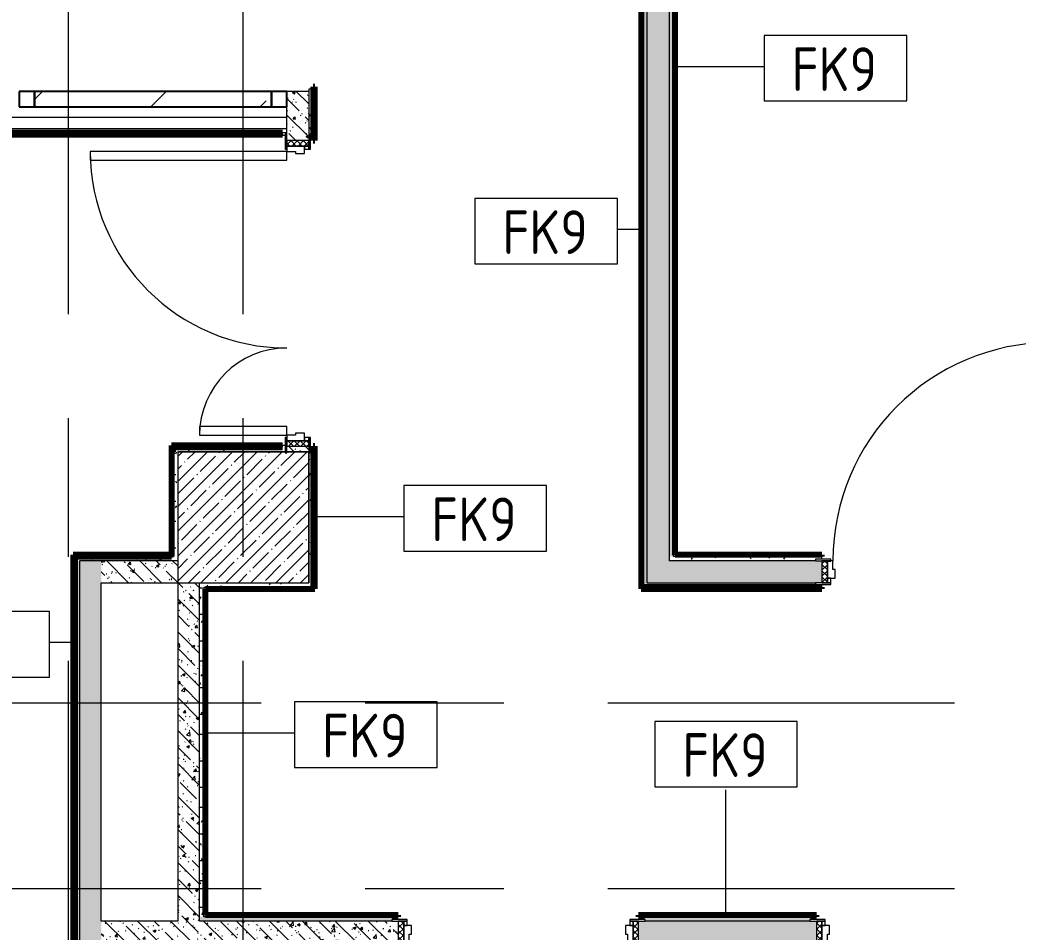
# Model space of a CAD drawing. Header units: millimetres. Extents: x 35144 to 233944, y -8553 to 29000.
# Drawn here: x 65438 to 70008, y 21100 to 25277 of the extents above; entities that cross this region are included whole.
import ezdxf

# ---------------------------------------------------------------- set-up
doc = ezdxf.new("R2010")
doc.units = ezdxf.units.MM
doc.linetypes.add('Осевая', pattern=[3175, 635, -476.25, 1587.5, -476.25])
for name, color, linetype, lineweight in [('A-DOOR', 7, 'Continuous', 9), ('A-DOOR-1', 7, 'Continuous', 13), ('A-DOOR-FRAM', 7, 'Continuous', 13), ('A-DOOR-FRAM-1', 7, 'Continuous', 9), ('A-GLAZ-CURT', 7, 'Continuous', 9), ('A-GLAZ-CURT-1', 7, 'Continuous', 25), ('A-GLAZ-CWMG', 7, 'Continuous', 9), ('A-GLAZ-CWMG-1', 7, 'Continuous', 25), ('A-WALL', 7, 'Continuous', 9), ('A-WALL-IDEN', 7, 'Continuous', 9), ('I-WALL', 7, 'Continuous', 9), ('S-COLS', 7, 'Continuous', 9), ('Оси', 7, 'Continuous', 9), ('Оси-2', 7, 'Осевая', 9)]:
    doc.layers.add(name, color=color, linetype=linetype, lineweight=lineweight)
for name, color, linetype, lineweight, true_color in [('A-WALL-4', 7, 'Continuous', 9, 0x73b588), ('I-WALL-1', 7, 'Continuous', 9, 0x73b588), ('I-WALL-6', 7, 'Continuous', 9, 0xc0c0c0), ('I-WALL-9', 7, 'Continuous', 80, 0x73b588)]:
    doc.layers.add(name, color=color, linetype=linetype, lineweight=lineweight, true_color=true_color)
doc.styles.add('GOST Common', font='GOST_Common.ttf', dxfattribs={"width": 0.9, "height": 200})
pattern_1 = [(135, (0, 0), (-75.43415, -75.43415), [106.68, -17.78, 3.556, -17.78]), (135, (0, 75.39), (-75.43415, -75.43415), []), (50, (0, 0), (127.52922, -11.15758), [13.335, -146.685]), (355, (0, 0), (-24.66966, 133.74002), [10.668, -117.348]), (100.451, (10.63, -0.93), (102.85973, 122.58178), [11.333, -124.663]), (46.184, (0, 35.56), (189.75516, -29.43036), [20.002, -220.027]), (96.636, (15.81, 33.1), (166.1822, 173.1996), [17, -186.995]), (351.184, (0, 35.56), (166.18393, 173.19757), [16.002, -176.022]), (21, (17.78, 26.67), (106.13027, -71.58603), [13.335, -146.685]), (326, (17.78, 26.67), (43.26188, 128.93175), [10.668, -117.348]), (71.451, (26.62, 20.7), (149.39198, 57.34505), [11.333, -124.663]), (37.5, (0, 0), (2.162228, 59.188357), [3.353, -112.573, 3.353, -115.773, -117.793]), (37.5, (0, 0), (2.162228, 59.188357), [-235.052, 3.353, -114.44]), (7.5, (0, 0), (46.773857, 70.126152), [3.353, -64.567, 3.353, -109.906, -44.894]), (7.5, (0, 0), (46.773857, 70.126152), [-181.178, 3.353, -41.542]), (327.5, (-39.65, 0), (94.91367, -4.010093), [3.353, -41.097, 3.353, -135.331, -184.023]), (327.5, (-39.65, 0), (94.91367, -4.010093), [-183.134, 3.353, -180.67]), (317.5, (-57.43, 0), (103.69057, 17.79882), [3.353, -54.432, 3.353, -88.748, -130.683]), (317.5, (-57.43, 0), (103.69057, 17.79882), [-149.885, 3.353, -127.33])]
pattern_2 = [(135, (1751.41, 114.685), (-14.14214, -14.14214), []), (225, (1751.41, 114.685), (14.14214, -14.14214), [])]
pattern_3 = [(45, (-371.384, 114.685), (-14.1421, 14.1421), []), (135, (-371.384, 114.685), (-14.1421, -14.1421), [])]
pattern_4 = [(0, (0, 0), (121.92, 30.48), [10.058, -81.382, 10.058, -81.382, -487.68]), (0, (0, 0), (121.92, 30.48), [-182.88, 10.058, -172.822, 10.058, -81.382, -213.36]), (0, (0, 0), (121.92, 30.48), [-457.2, 10.058, -50.902, 10.058, -142.342]), (120, (45.72, 15.24), (-87.356454, 90.345817), [10.058, -81.382, 10.058, -81.382, -487.68]), (120, (45.72, 15.24), (-87.356454, 90.345817), [-182.88, 10.058, -172.822, 10.058, -81.382, -213.36]), (120, (45.72, 15.24), (-87.356454, 90.345817), [-457.2, 10.058, -50.902, 10.058, -142.342]), (240, (60.96, 76.2), (-34.563546, -120.825817), [10.058, -81.382, 10.058, -81.382, -487.68]), (240, (60.96, 76.2), (-34.563546, -120.825817), [-182.88, 10.058, -172.822, 10.058, -81.382, -213.36]), (240, (60.96, 76.2), (-34.563546, -120.825817), [-457.2, 10.058, -50.902, 10.058, -142.342])]

# ---------------------------------------------------------------- blocks, each defined once
blk = doc.blocks.new('Системная панель - Стекло - 70мм-31693610-План отделки стен 1 этажа в осях 17-23')
at = {"layer": 'A-GLAZ-CURT'}
h = blk.add_hatch(dxfattribs=at)
h.set_pattern_fill('FP_28', color=256, style=0, pattern_type=2)
h.set_pattern_definition([(225, (66147.5, 24815), (282.8427, -282.8427), [200, -600]), (225, (66347.5, 24915), (282.8427, -282.8427), [600, -200]), (225, (65947.5, 25015), (282.8427, -282.8427), [200, -600])])
h.paths.add_polyline_path([(-542.5, 35), (-542.5, -35), (542.5, -35), (542.5, 35), (-430.7, 35)])
at = {"layer": 'A-GLAZ-CURT-1'}
for p, q in [((542.5, 35), (-542.5, 35)), ((-542.5, 35), (-542.5, -35)), ((542.5, -35), (542.5, 35)), ((-542.5, -35), (542.5, -35))]:
    blk.add_line(p, q, dxfattribs=at)
blk = doc.blocks.new('110_Дверь_СКБ_1Ст_Внутренняя1 - Д-11п 1100x2100h_кладовые _все__ коридор _между помещениями блока столовой__ моечные _все_ 2-32102277-План отделки стен 1 этажа в осях 17-23')
at = {"layer": 'A-DOOR'}
h = blk.add_hatch(dxfattribs=at)
h.set_pattern_fill('FP_26', color=256, style=0, pattern_type=2)
h.set_pattern_definition(pattern_2)
h.paths.add_polyline_path([(562.5, -50), (562.5, 50), (537.5, 50), (537.5, -50)])
at = {"layer": 'A-DOOR-FRAM-1'}
h = blk.add_hatch(dxfattribs=at)
h.set_pattern_fill('FP_27', color=256, style=0, pattern_type=2)
h.set_pattern_definition(pattern_3)
h.paths.add_polyline_path([(-512.5, -50), (-512.5, 50), (-537.5, 50), (-537.5, -50)])
at = {"layer": 'A-DOOR'}
blk.add_arc((-487.5, 50), 1000, 360, 90, dxfattribs=at)
at = {"layer": 'A-DOOR-1'}
for p, q in [((-487.5, 1050), (-487.5, 50)), ((-447.5, 1050), (-487.5, 1050)), ((-447.5, 50), (-447.5, 1050)), ((-487.5, 50), (-447.5, 50))]:
    blk.add_line(p, q, dxfattribs=at)
at = {"layer": 'A-DOOR-FRAM'}
for p, q in [((-497.5, 58), (-567.5, 58)), ((-567.5, 58), (-567.5, 50)), ((-567.5, 50), (-497.5, 50)), ((-512.5, 50), (-537.5, 50)), ((-537.5, 50), (-537.5, -50)), ((-487.5, 50), (-512.5, 50)), ((-512.5, 50), (-512.5, -30)), ((-512.5, -50), (-512.5, 50)), ((-497.5, 50), (-512.5, 50)), ((-512.5, 50), (-512.5, 49)), ((-512.5, 49), (-497.5, 49)), ((-497.5, 50), (-497.5, 58)), ((-497.5, 49), (-497.5, 50)), ((-487.5, 10), (-487.5, 50)), ((512.5, 50), (512.5, 10)), ((537.5, 50), (512.5, 50)), ((592.5, 58), (522.5, 58)), ((522.5, 58), (522.5, 50)), ((537.5, 50), (522.5, 50)), ((522.5, 50), (522.5, 49)), ((522.5, 50), (592.5, 50)), ((522.5, 49), (537.5, 49)), ((537.5, -30), (537.5, 50)), ((562.5, 50), (537.5, 50)), ((537.5, 50), (537.5, -50)), ((537.5, 49), (537.5, 50)), ((562.5, -50), (562.5, 50)), ((592.5, 50), (592.5, 58)), ((-477.5, 10), (-487.5, 10)), ((-477.5, -30), (-477.5, 10)), ((512.5, 10), (502.5, 10)), ((502.5, 10), (502.5, -30)), ((-512.5, -30), (-477.5, -30)), ((-497.5, -30), (-512.5, -30)), ((-512.5, -30), (-512.5, -50)), ((-497.5, -50), (-497.5, -30)), ((502.5, -30), (537.5, -30)), ((537.5, -30), (522.5, -30)), ((522.5, -30), (522.5, -50)), ((537.5, -50), (537.5, -30)), ((-497.5, -50), (-567.5, -50)), ((-567.5, -50), (-567.5, -58)), ((-567.5, -58), (-497.5, -58)), ((-537.5, -50), (-512.5, -50)), ((-512.5, -50), (-497.5, -50)), ((-497.5, -58), (-497.5, -50)), ((522.5, -50), (537.5, -50)), ((592.5, -50), (522.5, -50)), ((522.5, -50), (522.5, -58)), ((522.5, -58), (592.5, -58)), ((537.5, -50), (562.5, -50)), ((592.5, -58), (592.5, -50))]:
    blk.add_line(p, q, dxfattribs=at)
blk = doc.blocks.new('Прямоугольный импост - 50 x 70 мм-23766079-План отделки стен 1 этажа в осях 17-23')
at = {"layer": 'A-GLAZ-CWMG-1'}
for p, q in [((-35, 35), (35, 35)), ((-35, -35), (-35, 35)), ((35, 35), (35, -35)), ((35, -35), (-35, -35))]:
    blk.add_line(p, q, dxfattribs=at)
blk = doc.blocks.new('110_Дверь_СКБ_2Ст - Д-10а_ СОШ_Дв_1450x2100h_Горячий цех-25784455-План отделки стен 1 этажа в осях 17-23')
at = {"layer": 'A-DOOR'}
h = blk.add_hatch(dxfattribs=at)
h.set_pattern_fill('FP_40', color=256, style=0, pattern_type=2)
h.set_pattern_definition([(135, (1601.41, 114.685), (-14.14214, -14.14214), []), (225, (1601.41, 114.685), (14.14214, -14.14214), [])])
h.paths.add_polyline_path([(687.5, -50), (712.5, -50), (712.5, 50), (687.5, 50)])
at = {"layer": 'A-DOOR-FRAM-1'}
h = blk.add_hatch(dxfattribs=at)
h.set_pattern_fill('FP_41', color=256, style=0, pattern_type=2)
h.set_pattern_definition([(45, (-521.384, 114.685), (-14.1421, 14.1421), []), (135, (-521.384, 114.685), (-14.1421, -14.1421), [])])
h.paths.add_polyline_path([(-687.5, -50), (-662.5, -50), (-662.5, 50), (-687.5, 50)])
at = {"layer": 'A-DOOR'}
for centre, radius, start, end in [((662.5, 50), 900, 90, 180), ((-637.5, 50), 400, 0, 90)]:
    blk.add_arc(centre, radius, start, end, dxfattribs=at)
at = {"layer": 'A-DOOR-1'}
for p, q in [((662.5, 950), (622.5, 950)), ((622.5, 950), (622.5, 50)), ((662.5, 50), (662.5, 950)), ((-637.5, 450), (-637.5, 50)), ((-597.5, 450), (-637.5, 450)), ((-597.5, 50), (-597.5, 450)), ((-637.5, 50), (-597.5, 50)), ((622.5, 50), (662.5, 50))]:
    blk.add_line(p, q, dxfattribs=at)
at = {"layer": 'A-DOOR-FRAM'}
for p, q in [((-647.5, 58), (-717.5, 58)), ((-717.5, 58), (-717.5, 50)), ((-717.5, 50), (-647.5, 50)), ((-662.5, 50), (-687.5, 50)), ((-687.5, 50), (-687.5, -50)), ((-637.5, 50), (-662.5, 50)), ((-662.5, 50), (-662.5, -30)), ((-662.5, -50), (-662.5, 50)), ((-647.5, 50), (-647.5, 58)), ((-637.5, 10), (-637.5, 50)), ((662.5, 50), (662.5, 10)), ((687.5, 50), (662.5, 50)), ((742.5, 58), (672.5, 58)), ((672.5, 58), (672.5, 50)), ((672.5, 50), (742.5, 50)), ((687.5, -30), (687.5, 50)), ((712.5, 50), (687.5, 50)), ((687.5, 50), (687.5, -50)), ((712.5, -50), (712.5, 50)), ((742.5, 50), (742.5, 58)), ((-627.5, 10), (-637.5, 10)), ((-627.5, -30), (-627.5, 10)), ((662.5, 10), (652.5, 10)), ((652.5, 10), (652.5, -30)), ((-662.5, -30), (-627.5, -30)), ((-647.5, -30), (-662.5, -30)), ((-662.5, -30), (-662.5, -50)), ((-647.5, -50), (-647.5, -30)), ((652.5, -30), (687.5, -30)), ((687.5, -30), (672.5, -30)), ((672.5, -30), (672.5, -50)), ((687.5, -50), (687.5, -30)), ((-647.5, -50), (-717.5, -50)), ((-717.5, -50), (-717.5, -58)), ((-717.5, -58), (-647.5, -58)), ((-687.5, -50), (-662.5, -50)), ((-662.5, -50), (-647.5, -50)), ((-647.5, -58), (-647.5, -50)), ((672.5, -50), (687.5, -50)), ((742.5, -50), (672.5, -50)), ((672.5, -50), (672.5, -58)), ((672.5, -58), (742.5, -58)), ((687.5, -50), (712.5, -50)), ((742.5, -58), (742.5, -50))]:
    blk.add_line(p, q, dxfattribs=at)
blk = doc.blocks.new('Прямоугольный импост - 50 x 70 мм-23766160-План отделки стен 1 этажа в осях 17-23')
at = {"layer": 'A-GLAZ-CWMG-1'}
for p, q in [((0, 35), (-70, 35)), ((-70, 35), (-70, -35)), ((0, -35), (0, 35)), ((-70, -35), (0, -35))]:
    blk.add_line(p, q, dxfattribs=at)
blk = doc.blocks.new('110_Дверь_СКБ_1Ст_Внутренняя1 - Д-11 1100x2100h_кладовые _все__ коридор _между помещениями блока столовой__ моечные _все_-32089444-План отделки стен 1 этажа в осях 17-23')
at = {"layer": 'A-DOOR'}
h = blk.add_hatch(dxfattribs=at)
h.set_pattern_fill('FP_26', color=256, style=0, pattern_type=2)
h.set_pattern_definition(pattern_2)
h.paths.add_polyline_path([(562.5, -50), (562.5, 50), (537.5, 50), (537.5, -50)])
at = {"layer": 'A-DOOR-FRAM-1'}
h = blk.add_hatch(dxfattribs=at)
h.set_pattern_fill('FP_27', color=256, style=0, pattern_type=2)
h.set_pattern_definition(pattern_3)
h.paths.add_polyline_path([(-512.5, -50), (-512.5, 50), (-537.5, 50), (-537.5, -50)])
at = {"layer": 'A-DOOR'}
blk.add_arc((512.5, 50), 1000, 90, 180, dxfattribs=at)
at = {"layer": 'A-DOOR-1'}
for p, q in [((512.5, 1050), (472.5, 1050)), ((472.5, 1050), (472.5, 50)), ((512.5, 50), (512.5, 1050)), ((472.5, 50), (512.5, 50))]:
    blk.add_line(p, q, dxfattribs=at)
at = {"layer": 'A-DOOR-FRAM'}
for p, q in [((-497.5, 58), (-567.5, 58)), ((-567.5, 58), (-567.5, 50)), ((-567.5, 50), (-497.5, 50)), ((-512.5, 50), (-537.5, 50)), ((-537.5, 50), (-537.5, -50)), ((-487.5, 50), (-512.5, 50)), ((-512.5, 50), (-512.5, -30)), ((-512.5, -50), (-512.5, 50)), ((-497.5, 50), (-512.5, 50)), ((-512.5, 50), (-512.5, 49)), ((-512.5, 49), (-497.5, 49)), ((-497.5, 50), (-497.5, 58)), ((-497.5, 49), (-497.5, 50)), ((-487.5, 10), (-487.5, 50)), ((512.5, 50), (512.5, 10)), ((537.5, 50), (512.5, 50)), ((592.5, 58), (522.5, 58)), ((522.5, 58), (522.5, 50)), ((537.5, 50), (522.5, 50)), ((522.5, 50), (522.5, 49)), ((522.5, 50), (592.5, 50)), ((522.5, 49), (537.5, 49)), ((537.5, -30), (537.5, 50)), ((562.5, 50), (537.5, 50)), ((537.5, 50), (537.5, -50)), ((537.5, 49), (537.5, 50)), ((562.5, -50), (562.5, 50)), ((592.5, 50), (592.5, 58)), ((-477.5, 10), (-487.5, 10)), ((-477.5, -30), (-477.5, 10)), ((512.5, 10), (502.5, 10)), ((502.5, 10), (502.5, -30)), ((-512.5, -30), (-477.5, -30)), ((-497.5, -30), (-512.5, -30)), ((-512.5, -30), (-512.5, -50)), ((-497.5, -50), (-497.5, -30)), ((502.5, -30), (537.5, -30)), ((537.5, -30), (522.5, -30)), ((522.5, -30), (522.5, -50)), ((537.5, -50), (537.5, -30)), ((-497.5, -50), (-567.5, -50)), ((-567.5, -50), (-567.5, -58)), ((-567.5, -58), (-497.5, -58)), ((-537.5, -50), (-512.5, -50)), ((-512.5, -50), (-497.5, -50)), ((-497.5, -58), (-497.5, -50)), ((522.5, -50), (537.5, -50)), ((592.5, -50), (522.5, -50)), ((522.5, -50), (522.5, -58)), ((522.5, -58), (592.5, -58)), ((537.5, -50), (562.5, -50)), ((592.5, -58), (592.5, -50))]:
    blk.add_line(p, q, dxfattribs=at)
blk = doc.blocks.new('М_стена_0001 - Типоразмер_без рамки-25382661-План отделки стен 1 этажа в осях 17-23')
at = {"layer": 'A-WALL-IDEN'}
for p, q in [((3.258, 1.523), (-3.273, 1.523)), ((-3.273, 1.523), (-3.273, -1.477)), ((3.258, -1.477), (3.258, 1.523)), ((-3.273, -1.477), (3.258, -1.477))]:
    blk.add_line(p, q, dxfattribs=at)

msp = doc.modelspace()

# ---------------------------------------------------------------- hatches: boundary and pattern name
at = {"layer": 'I-WALL'}
h = msp.add_hatch(dxfattribs=at)
h.set_pattern_fill('FP_20', color=256, style=0, pattern_type=2)
h.set_pattern_definition(pattern_1)
h.paths.add_polyline_path([(68410, 22800), (68410, 26900), (68310, 26900), (68310, 22800)])
h = msp.add_hatch(dxfattribs=at)
h.set_pattern_fill('FP_80', color=256, style=0, pattern_type=2)
h.set_pattern_definition(pattern_4)
h.paths.add_polyline_path([(68430, 22820), (68430, 26880), (68410, 26880), (68410, 22820)])
h = msp.add_hatch(dxfattribs=at)
h.set_pattern_fill('FP_80', color=256, style=0, pattern_type=2)
h.set_pattern_definition(pattern_4)
h.paths.add_polyline_path([(68310, 22680), (68310, 26860), (68290, 26860), (68290, 22680)])
h = msp.add_hatch(dxfattribs=at)
h.set_pattern_fill('FP_80', color=256, style=0, pattern_type=2)
h.set_pattern_definition(pattern_4)
h.paths.add_polyline_path([(66780, 22700), (66780, 23320), (66768, 23320), (66768, 23295), (66760, 23295), (66760, 22700)])
h.paths.add_polyline_path([(66768, 24750), (66780, 24750), (66780, 24960), (66760, 24960), (66760, 24755), (66768, 24755)])
h = msp.add_hatch(dxfattribs=at)
h.set_pattern_fill('FP_20', color=256, style=0, pattern_type=2)
h.set_pattern_definition(pattern_1)
h.paths.add_polyline_path([(66660, 23300), (66760, 23300), (66760, 23325), (66660, 23325)])
h.paths.add_polyline_path([(66660, 24725), (66760, 24725), (66760, 24950), (66660, 24950), (66660, 24755)])
h = msp.add_hatch(dxfattribs=at)
h.set_pattern_fill('FP_80', color=256, style=0, pattern_type=2)
h.set_pattern_definition(pattern_4)
h.paths.add_polyline_path([(66652, 23300), (66652, 23328), (66640, 23328), (66640, 23300)])
h.paths.add_polyline_path([(66640, 24750), (66652, 24750.8), (66652, 24755), (66660, 24755), (66660, 24760), (66640, 24760), (66640, 24752)])
h = msp.add_hatch(dxfattribs=at)
h.set_pattern_fill('FP_80', color=256, style=0, pattern_type=2)
h.set_pattern_definition(pattern_4)
h.paths.add_polyline_path([(66140, 23300), (66640, 23300), (66640, 23320), (66140, 23320)])
h = msp.add_hatch(dxfattribs=at)
h.set_pattern_fill('FP_80', color=256, style=0, pattern_type=2)
h.set_pattern_definition(pattern_4)
h.paths.add_polyline_path([(66160, 22800), (66160, 23300), (66140, 23300), (66140, 22800)])
h = msp.add_hatch(dxfattribs=at)
h.set_pattern_fill('FP_80', color=256, style=0, pattern_type=2)
h.set_pattern_definition(pattern_4)
h.paths.add_polyline_path([(65690, 22800), (66140, 22800), (66140, 22820), (65690, 22820)])
h = msp.add_hatch(dxfattribs=at)
h.set_pattern_fill('FP_80', color=256, style=0, pattern_type=2)
h.set_pattern_definition(pattern_4)
h.paths.add_polyline_path([(70310, 22800), (70310, 22820), (70210, 22820), (70210, 22808), (70240, 22807.5), (70240, 22800)])
h.paths.add_polyline_path([(68410, 22800), (69080, 22800.9), (69080, 22808), (69110, 22808), (69110, 22820), (68410, 22820)])
h = msp.add_hatch(dxfattribs=at)
h.set_pattern_fill('FP_80', color=256, style=0, pattern_type=2)
h.set_pattern_definition(pattern_4)
h.paths.add_polyline_path([(65690, 15530), (65710, 15530), (65710, 22800), (65690, 22800), (65690, 16061.7)])
h = msp.add_hatch(dxfattribs=at)
h.set_pattern_fill('FP_20', color=256, style=0, pattern_type=2)
h.set_pattern_definition(pattern_1)
h.paths.add_polyline_path([(65810, 15550), (65810, 22800), (65710, 22800), (65710, 15550)])
h = msp.add_hatch(dxfattribs=at)
h.set_pattern_fill('FP_20', color=256, style=0, pattern_type=2)
h.set_pattern_definition(pattern_1)
h.paths.add_polyline_path([(66160, 22700), (66160, 22800), (65810, 22800), (65810, 22700)])
h = msp.add_hatch(dxfattribs=at)
h.set_pattern_fill('FP_20', color=256, style=0, pattern_type=2)
h.set_pattern_definition(pattern_1)
h.paths.add_polyline_path([(82230, 22700), (82430, 22700), (82430, 22800), (82200, 22800), (82200, 22798), (82230, 22798), (82230, 22790), (82200, 22790), (82200, 22710), (82230, 22710), (82230, 22702), (82200, 22702), (82200, 22700)])
h.paths.add_polyline_path([(81250, 22700), (81250, 22702), (81220, 22702), (81220, 22710), (81250, 22710), (81250, 22790), (81220, 22790), (81220, 22798), (81250, 22798), (81250, 22800), (81150, 22800), (81150, 22700), (81220, 22700)])
h.paths.add_polyline_path([(79837.1, 22700), (80650, 22700), (80650, 22800), (78450, 22800), (78450, 22700), (78480, 22700)])
h.paths.add_polyline_path([(77350, 22700), (77350, 22800), (77250, 22800), (77250, 22700), (77320, 22700)])
h.paths.add_polyline_path([(75744.8, 22700), (76750, 22700), (76750, 22800), (75744.8, 22800)])
h.paths.add_polyline_path([(74614.8, 22700), (74644.8, 22700), (74644.8, 22800), (74040, 22800), (74040, 22700)])
h.paths.add_polyline_path([(73540, 22700), (73540, 22800), (70810, 22800), (70810, 22700), (72415.5, 22700)])
h.paths.add_polyline_path([(70310, 22700), (70310, 22800), (70210, 22800), (70210, 22700), (70240, 22700)])
h.paths.add_polyline_path([(69110, 22700), (69110, 22800), (68310, 22800), (68310, 22700), (69080, 22700)])
h = msp.add_hatch(dxfattribs=at)
h.set_pattern_fill('FP_20', color=256, style=0, pattern_type=2)
h.set_pattern_definition(pattern_1)
h.paths.add_polyline_path([(66160, 21150), (66260, 21150), (66260, 22700), (66160, 22700), (66160, 21713.1)])
h = msp.add_hatch(dxfattribs=at)
h.set_pattern_fill('FP_80', color=256, style=0, pattern_type=2)
h.set_pattern_definition(pattern_4)
h.paths.add_polyline_path([(66260, 21170), (66280, 21170), (66280, 22700), (66260, 22700), (66260, 21713.1)])
h = msp.add_hatch(dxfattribs=at)
h.set_pattern_fill('FP_80', color=256, style=0, pattern_type=2)
h.set_pattern_definition(pattern_4)
h.paths.add_polyline_path([(66288, 22680), (66780, 22680), (66780, 22700), (66280, 22700), (66280, 22680)])
h = msp.add_hatch(dxfattribs=at)
h.set_pattern_fill('FP_80', color=256, style=0, pattern_type=2)
h.set_pattern_definition(pattern_4)
h.paths.add_polyline_path([(82330, 22680), (82330, 22700), (82200, 22700), (82200, 22680), (82310, 22680)])
h.paths.add_polyline_path([(75774.8, 22680), (77350, 22680), (77350, 22692), (77320, 22692), (77320, 22700), (75774.8, 22699.6), (75774.8, 22692), (75744.8, 22692), (75744.8, 22680)])
h.paths.add_polyline_path([(74614.8, 22680), (74644.8, 22680), (74644.8, 22692), (74614.8, 22692), (74614.8, 22700), (70240, 22700), (70240, 22692), (70210, 22692), (70210, 22680), (74040, 22680)])
h.paths.add_polyline_path([(81150, 22680), (81250, 22680), (81250, 22700), (78480, 22700), (78480, 22692), (78450, 22692), (78450, 22680), (80650, 22680)])
h.paths.add_polyline_path([(68310, 22680), (69110, 22680), (69110, 22692), (69080, 22692), (69080, 22700), (68310, 22700)])
h = msp.add_hatch(dxfattribs=at)
h.set_pattern_fill('FP_80', color=256, style=0, pattern_type=2)
h.set_pattern_definition(pattern_4)
h.paths.add_polyline_path([(78409.8, 21150), (78679.8, 21150), (78679.8, 21170), (78379.8, 21170), (78379.8, 21158), (78409.8, 21158)])
h.paths.add_polyline_path([(77249.8, 21150), (77249.8, 21158), (77279.8, 21158), (77279.8, 21170), (76169.8, 21170), (76169.8, 21158), (76174.8, 21158), (76174.8, 21150), (76868.5, 21150)])
h.paths.add_polyline_path([(68300, 21150), (69055, 21150), (69055, 21158), (69060, 21158), (69060, 21170), (68295, 21170), (68295, 21158), (68300, 21158), (68300, 21150.1)])
h.paths.add_polyline_path([(66478.2, 21150), (67140, 21150.1), (67140, 21158), (67145, 21158), (67145, 21170), (66260, 21170), (66260, 21150)])
h.paths.add_polyline_path([(70215, 21150), (74714.8, 21150), (74714.8, 21158), (74719.8, 21158), (74719.8, 21170), (70210, 21170), (70210, 21158), (70215, 21158)])
h = msp.add_hatch(dxfattribs=at)
h.set_pattern_fill('FP_20', color=256, style=0, pattern_type=2)
h.set_pattern_definition(pattern_1)
h.paths.add_polyline_path([(66478.2, 21050), (67170, 21050), (67170, 21150), (65810, 21150), (65810, 21050)])
h = msp.add_hatch(dxfattribs=at)
h.set_pattern_fill('FP_20', color=256, style=0, pattern_type=2)
h.set_pattern_definition(pattern_1)
h.paths.add_polyline_path([(76144.8, 21050), (77279.8, 21050), (77279.8, 21150), (76144.8, 21150)])
h.paths.add_polyline_path([(78409.8, 21050), (78579.8, 21050), (78579.8, 21150), (78379.8, 21150), (78379.8, 21050)])
h.paths.add_polyline_path([(74714.8, 21050), (74744.8, 21050), (74744.8, 21150), (70810, 21150), (70810, 21050), (73899.9, 21050)])
h.paths.add_polyline_path([(68270, 21050), (69085, 21050), (69085, 21150), (68270, 21150)])
h.paths.add_polyline_path([(70215, 21050), (70310, 21050), (70310, 21150), (70185, 21150), (70185, 21050), (70210, 21050)])
at = {"layer": 'I-WALL-1'}
for points in [[(68282, 22672), (68290, 22672), (68290, 26852), (68282, 26852), (68282, 22843.4)], [(68438, 22828), (68438, 26852), (68430, 26852), (68430, 22828)], [(66640, 24752), (66640, 24760), (60730, 24760), (60730, 24752), (66478.2, 24752)], [(66140, 22820), (66140, 23328), (66132, 23328), (66132, 22820)], [(66140, 23320), (66640, 23320), (66640, 23328), (66140, 23328)], [(65690, 15530), (65690, 22828), (65682, 22828), (65682, 15530)], [(66140, 22820), (66140, 22828), (65690, 22828), (65690, 22820), (66132, 22820)], [(66280, 21178), (66288, 21178), (66288, 22680), (66280, 22680), (66280, 21713.1)], [(66788, 22672), (66788, 22680), (66288, 22680), (66288, 22672), (66478.2, 22672)]]:
    msp.add_hatch(color=256, dxfattribs=at).paths.add_polyline_path(points)
h = msp.add_hatch(color=256, dxfattribs=at)
h.paths.add_polyline_path([(66788, 22680), (66788, 23325), (66780, 23325), (66780, 22680)])
h.paths.add_polyline_path([(66788, 24725), (66788, 24970.5), (66780, 24970.5), (66780, 24725)])
h = msp.add_hatch(color=256, dxfattribs=at)
h.paths.add_polyline_path([(70290, 22820), (70290, 22828), (70210, 22828), (70210, 22820)])
h.paths.add_polyline_path([(68430, 22820), (69110, 22820), (69110, 22828), (68430, 22828)])
h = msp.add_hatch(color=256, dxfattribs=at)
h.paths.add_polyline_path([(82310, 22672), (82310, 22680), (82200, 22680), (82200, 22672)])
h.paths.add_polyline_path([(76868.5, 22672), (77350, 22672), (77350, 22680), (75744.8, 22680), (75744.8, 22672)])
h.paths.add_polyline_path([(80945.2, 22672), (81250, 22672), (81250, 22680), (78450, 22680), (78450, 22672), (79837.1, 22672)])
h.paths.add_polyline_path([(74644.8, 22672), (74644.8, 22680), (70210, 22680), (70210, 22672), (73899.9, 22672)])
h.paths.add_polyline_path([(68290, 22672), (69110, 22672), (69110, 22680), (68290, 22680)])
h = msp.add_hatch(color=256, dxfattribs=at)
h.paths.add_polyline_path([(78699.8, 21170), (78699.8, 21178), (78379.8, 21178), (78379.8, 21170), (78679.8, 21170)])
h.paths.add_polyline_path([(66478.2, 21170), (67170, 21170), (67170, 21178), (66280, 21178), (66280, 21170)])
h.paths.add_polyline_path([(70210, 21170), (74744.8, 21170), (74744.8, 21178), (70185, 21178), (70185, 21170), (70189, 21170)])
h.paths.add_polyline_path([(77279.8, 21170), (77279.8, 21178), (76144.8, 21178), (76144.8, 21170), (76868.5, 21170)])
h.paths.add_polyline_path([(68270, 21170), (69085, 21170), (69085, 21178), (68270, 21178)])
at = {"layer": 'S-COLS'}
h = msp.add_hatch(dxfattribs=at)
h.set_pattern_fill('FP_1', color=256, style=0, pattern_type=2)
h.set_pattern_definition([(45, (0, 0), (-57.02463, 57.02463), []), (45, (57.025, 0), (-57.02463, 57.02463), [100.806, -20.161, 3.353, -16.808])])
h.paths.add_polyline_path([(66478.2, 22700), (66760, 22700), (66760, 23300), (66660, 23300), (66660, 23295), (66652, 23295), (66652, 23300), (66160, 23300), (66160, 22700)])

# ---------------------------------------------------------------- linework, layer by layer
at = {"layer": 'A-WALL'}
for p, q in [((68430, 22820), (68430, 26860)), ((66140, 23300), (66140, 22820)), ((69110, 22820), (68430, 22820)), ((66280, 22680), (66288, 22680)), ((66280, 21170), (66280, 21178)), ((67145, 21170), (66280, 21170)), ((69060, 21170), (68295, 21170)), ((69055, 21150), (68300, 21150))]:
    msp.add_line(p, q, dxfattribs=at)
at = {"layer": 'A-WALL-4'}
for p, q in [((68290, 22680), (68290, 26852)), ((66640, 24752), (66640, 24760)), ((66640, 23320), (66640, 23328)), ((66132, 22820), (66140, 22820)), ((66280, 22680), (66280, 21178)), ((66780, 22680), (66288, 22680))]:
    msp.add_line(p, q, dxfattribs=at)
at = {"layer": 'A-WALL-IDEN'}
for p, q in [((68434, 25064.4), (68844.9, 25064.4)), ((68286, 24317.8), (68173.5, 24317.8)), ((66784, 23002.6), (67194.9, 23002.6)), ((65686, 22425.7), (65573.5, 22425.7)), ((66284, 22012), (66694.9, 22012)), ((68670.5, 21174), (68670.5, 21750.7))]:
    msp.add_line(p, q, dxfattribs=at)
at = {"layer": 'I-WALL-6'}
for p, q in [((68310, 22700), (68310, 26900)), ((68410, 26900), (68410, 22800)), ((66780, 24960), (66760, 24960)), ((66760, 24960), (66760, 24755)), ((66760, 24950), (66660, 24950)), ((66660, 24755), (66660, 24950)), ((66660, 24830), (60710, 24830)), ((60710, 24780), (66660, 24780)), ((66660, 24760), (66640, 24760)), ((66640, 24752), (66640, 24750)), ((66640, 24750), (66652, 24750)), ((66768, 24750), (66780, 24750)), ((66652, 23328), (66640, 23328)), ((66780, 23320), (66768, 23320)), ((66160, 23300), (66160, 21150)), ((66160, 23300), (66652, 23300)), ((66660, 23300), (66760, 23300)), ((66760, 23295), (66760, 22700)), ((69110, 22808), (69110, 22820)), ((65710, 22800), (65710, 15550)), ((66160, 22800), (65710, 22800)), ((69080, 22800), (68410, 22800)), ((65810, 21150), (65810, 22700)), ((65810, 22700), (66760, 22700)), ((66260, 21150), (66260, 22700)), ((68310, 22700), (69080, 22700)), ((69110, 22680), (69110, 22692)), ((67145, 21158), (67145, 21170)), ((68295, 21170), (68295, 21158)), ((69060, 21158), (69060, 21170)), ((66160, 21150), (65810, 21150)), ((67140, 21150), (66260, 21150))]:
    msp.add_line(p, q, dxfattribs=at)
at = {"layer": 'I-WALL-9'}
for p, q in [((68282, 26852), (68282, 22672)), ((68438, 22828), (68438, 26852)), ((66788, 24970.5), (66780, 24970.5)), ((66780, 24970.5), (66780, 24725)), ((66788, 24725), (66788, 24970.5)), ((66640, 24760), (60730, 24760)), ((60738, 24752), (66640, 24752)), ((66780, 24725), (66788, 24725)), ((66132, 23328), (66132, 22820)), ((66640, 23328), (66132, 23328)), ((66140, 23300), (66140, 23320)), ((66140, 23320), (66640, 23320)), ((66788, 23325), (66780, 23325)), ((66780, 23325), (66780, 22680)), ((66788, 22672), (66788, 23325)), ((65682, 22828), (65682, 15522)), ((66140, 22828), (65682, 22828)), ((65690, 15530), (65690, 22820)), ((65690, 22820), (66132, 22820)), ((69110, 22828), (68438, 22828)), ((69110, 22820), (69110, 22828)), ((66288, 21178), (66288, 22672)), ((66288, 22672), (66788, 22672)), ((68282, 22672), (69110, 22672)), ((69110, 22680), (68290, 22680)), ((69110, 22672), (69110, 22680)), ((67170, 21178), (66288, 21178)), ((67145, 21170), (67170, 21170)), ((67170, 21170), (67170, 21178)), ((69085, 21178), (68270, 21178)), ((68270, 21178), (68270, 21170)), ((68270, 21170), (68295, 21170)), ((69060, 21170), (69085, 21170)), ((69085, 21170), (69085, 21178))]:
    msp.add_line(p, q, dxfattribs=at)
at = {"layer": 'S-COLS'}
for p, q in [((66652, 23300), (66160, 23300)), ((66160, 23300), (66160, 22700)), ((66760, 23300), (66660, 23300)), ((66760, 22700), (66760, 23295)), ((66160, 22700), (66760, 22700))]:
    msp.add_line(p, q, dxfattribs=at)
at = {"layer": 'Оси'}
for p, q in [((65660, 24898.1), (65660, 27398.1)), ((66460, 24898.1), (66460, 27398.1))]:
    msp.add_line(p, q, dxfattribs=at)
at = {"layer": 'Оси-2'}
for p, q in [((65660, 593.7), (65660, 24898.1)), ((66460, 593.7), (66460, 24898.1)), ((38443.7, 22150), (82200, 22150)), ((38443.7, 21300), (82200, 21300))]:
    msp.add_line(p, q, dxfattribs=at)

# ---------------------------------------------------------------- block references
at = {"layer": 'A-DOOR'}
for name, p, rotation in [('110_Дверь_СКБ_2Ст - Д-10а_ СОШ_Дв_1450x2100h_Горячий цех-25784455-План отделки стен 1 этажа в осях 17-23', (66710, 24012.5), 89.99999999999982), ('110_Дверь_СКБ_1Ст_Внутренняя1 - Д-11п 1100x2100h_кладовые _все__ коридор _между помещениями блока столовой__ моечные _все_ 2-32102277-План отделки стен 1 этажа в осях 17-23', (67732.5, 21100), 180), ('110_Дверь_СКБ_1Ст_Внутренняя1 - Д-11 1100x2100h_кладовые _все__ коридор _между помещениями блока столовой__ моечные _все_-32089444-План отделки стен 1 этажа в осях 17-23', (69647.5, 21100), 180)]:
    msp.add_blockref(name, p, dxfattribs=dict(at, rotation=rotation))
msp.add_blockref('110_Дверь_СКБ_1Ст_Внутренняя1 - Д-11 1100x2100h_кладовые _все__ коридор _между помещениями блока столовой__ моечные _все_-32089444-План отделки стен 1 этажа в осях 17-23', (69647.5, 22750), dxfattribs=at)
at = {"layer": 'A-GLAZ-CURT', "rotation": 180}
msp.add_blockref('Системная панель - Стекло - 70мм-31693610-План отделки стен 1 этажа в осях 17-23', (66047.5, 24915), dxfattribs=at)
at = {"layer": 'A-GLAZ-CWMG', "extrusion": (0, 0, -1)}
msp.add_blockref('Прямоугольный импост - 50 x 70 мм-23766079-План отделки стен 1 этажа в осях 17-23', (-65470, 24915), dxfattribs=at)
at = {"layer": 'A-GLAZ-CWMG'}
msp.add_blockref('Прямоугольный импост - 50 x 70 мм-23766160-План отделки стен 1 этажа в осях 17-23', (66660, 24915), dxfattribs=at)
at = {"layer": 'A-WALL-IDEN', "xscale": 99.99999999999993, "yscale": 99.99999999999993, "zscale": 99.99999999999993}
for p in [(69172.3, 25053.9), (67847.7, 24307.4), (67522.3, 22992.2), (65247.7, 22415.3), (67022.3, 22001.6), (68671.3, 21912.3)]:
    msp.add_blockref('М_стена_0001 - Типоразмер_без рамки-25382661-План отделки стен 1 этажа в осях 17-23', p, dxfattribs=at)

# ---------------------------------------------------------------- texts
at = {"layer": 'A-WALL-IDEN', "char_height": 200, "width": 497.848, "attachment_point": 1, "style": 'GOST Common'}
for insert in [(68971.3, 25152), (67646.8, 24405.4), (67321.3, 23090.2), (66821.3, 22099.6), (68470.4, 22010.3)]:
    msp.add_mtext('FK9', dxfattribs=dict(at, insert=insert))

doc.saveas('drawing.dxf')
